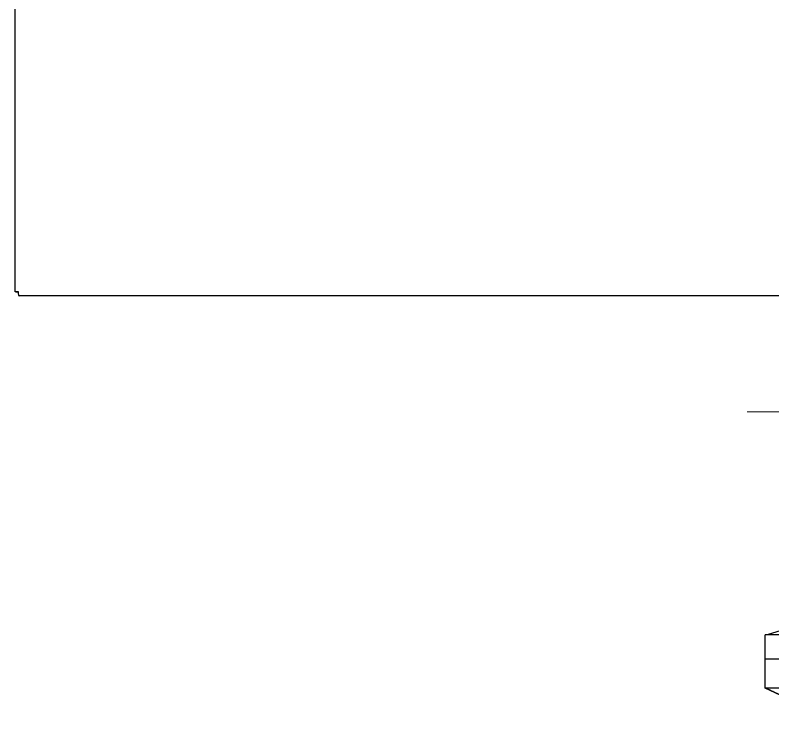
# Model space of a CAD drawing. Header units: millimetres. Extents: x 163705 to 1616509, y 81827 to 302547.
# Drawn here: x 249024.7 to 249447.3, y 147860.7 to 148251.3 of the extents above; entities that cross this region are included whole.
import ezdxf

# ---------------------------------------------------------------- set-up
doc = ezdxf.new("R2010")
doc.units = ezdxf.units.MM
doc.header["$LTSCALE"] = 10
doc.linetypes.add('ACAD_ISO02W100', pattern=[15, 12, -3])
doc.linetypes.add('CENTER2', pattern=[28.575, 19.05, -3.175, 3.175, -3.175])
for name, color, linetype, lineweight in [('1-中心线', 1, 'CENTER2', 0), ('1-虚线', 8, 'ACAD_ISO02W100', 0), ('1-设备轮廓', 2, 'Continuous', 18)]:
    doc.layers.add(name, color=color, linetype=linetype, lineweight=lineweight)

# ---------------------------------------------------------------- blocks, each defined once
blk = doc.blocks.new('A$Cb1654539')
at = {"lineweight": 25}
for p, q in [((-34.09, 55.59), (-66.39, 40.08)), ((-66.39, 40.08), (-66.39, 24.08)), ((-66.23, 40.08), (-66.39, 40.08)), ((27.94, 40.08), (-66.23, 40.08)), ((-66.39, 24.08), (-66.39, 10.48)), ((133.61, 24.08), (-66.39, 24.08)), ((133.61, 10.48), (-66.39, 10.48)), ((-8.94, -7.62), (-65.39, 10.48))]:
    blk.add_line(p, q, dxfattribs=at)
blk.add_open_spline([(-34.12, 55.46), (-43.09, 51.17), (-53.79, 46.04), (-64.5, 40.91), (-66.23, 40.08)], degree=3, knots=[0, 0, 0, 0, 29.833499, 35.603613, 35.603613, 35.603613, 35.603613], dxfattribs=at)
blk = doc.blocks.new('A$Ce0621208')
at = {"layer": '1-中心线'}
blk.add_line((-1039.06, 313.92), (-1039.06, 1030.98), dxfattribs=at)
blk = doc.blocks.new('G$C126DDED6')
at = {"rotation": 90}
blk.add_blockref('A$Ce0621208', (1640.05, 2164.12), dxfattribs=at)
at = {"layer": '1-虚线'}
blk.add_blockref('A$Cb1654539', (685.59, 1238.98), dxfattribs=at)
blk = doc.blocks.new('11')
at = {"lineweight": 25}
for p, q in [((1522.28, -519.99), (1156.7, -519.99)), ((1522.28, -520.11), (1522.28, -521.54)), ((1522.28, -521.54), (1522.28, -521.72)), ((1524.49, -990.89), (1524.49, -522.21))]:
    blk.add_line(p, q, dxfattribs=at)
for points, knots in [([(1522.23, -520.02), (1522.22, -520.01), (1522.19, -519.96), (1522.14, -520.23), (1522.06, -520.82), (1522.02, -521.42), (1521.99, -521.72)], [0, 0, 0, 0, 0.109822, 0.662354, 1.214886, 1.767418, 1.767418, 1.767418, 1.767418]), ([(1521.99, -521.72), (1522.32, -521.7), (1522.65, -521.69), (1523.25, -521.72), (1523.53, -521.76), (1523.99, -521.85), (1524.18, -521.92), (1524.43, -522.06), (1524.49, -522.14), (1524.49, -522.21)], [0, 0, 0, 0, 0.663211, 0.663211, 1.326422, 1.326422, 1.989633, 1.989633, 2.652844, 2.652844, 2.652844, 2.652844]), ([(1522.23, -521.5), (1522.22, -521.5), (1522.19, -521.48), (1522.15, -521.55), (1522.11, -521.68), (1522.1, -521.72)], [0, 0, 0, 0, 0.0322894, 0.1947424, 0.2735672, 0.2735672, 0.2735672, 0.2735672])]:
    blk.add_open_spline(points, degree=3, knots=knots, dxfattribs=at)
blk = doc.blocks.new('A$C790c3438')
at = {"xscale": -1, "rotation": 89.99999999999993}
blk.add_blockref('11', (3360.39, 10613.13), dxfattribs=at)
at = {"layer": '1-设备轮廓', "xscale": -1, "rotation": 180}
blk.add_blockref('G$C126DDED6', (3679.52, 10149.08), dxfattribs=at)

msp = doc.modelspace()

# ---------------------------------------------------------------- block references
msp.add_blockref('A$C790c3438', (245144.313, 139006.156))

doc.saveas('drawing.dxf')
